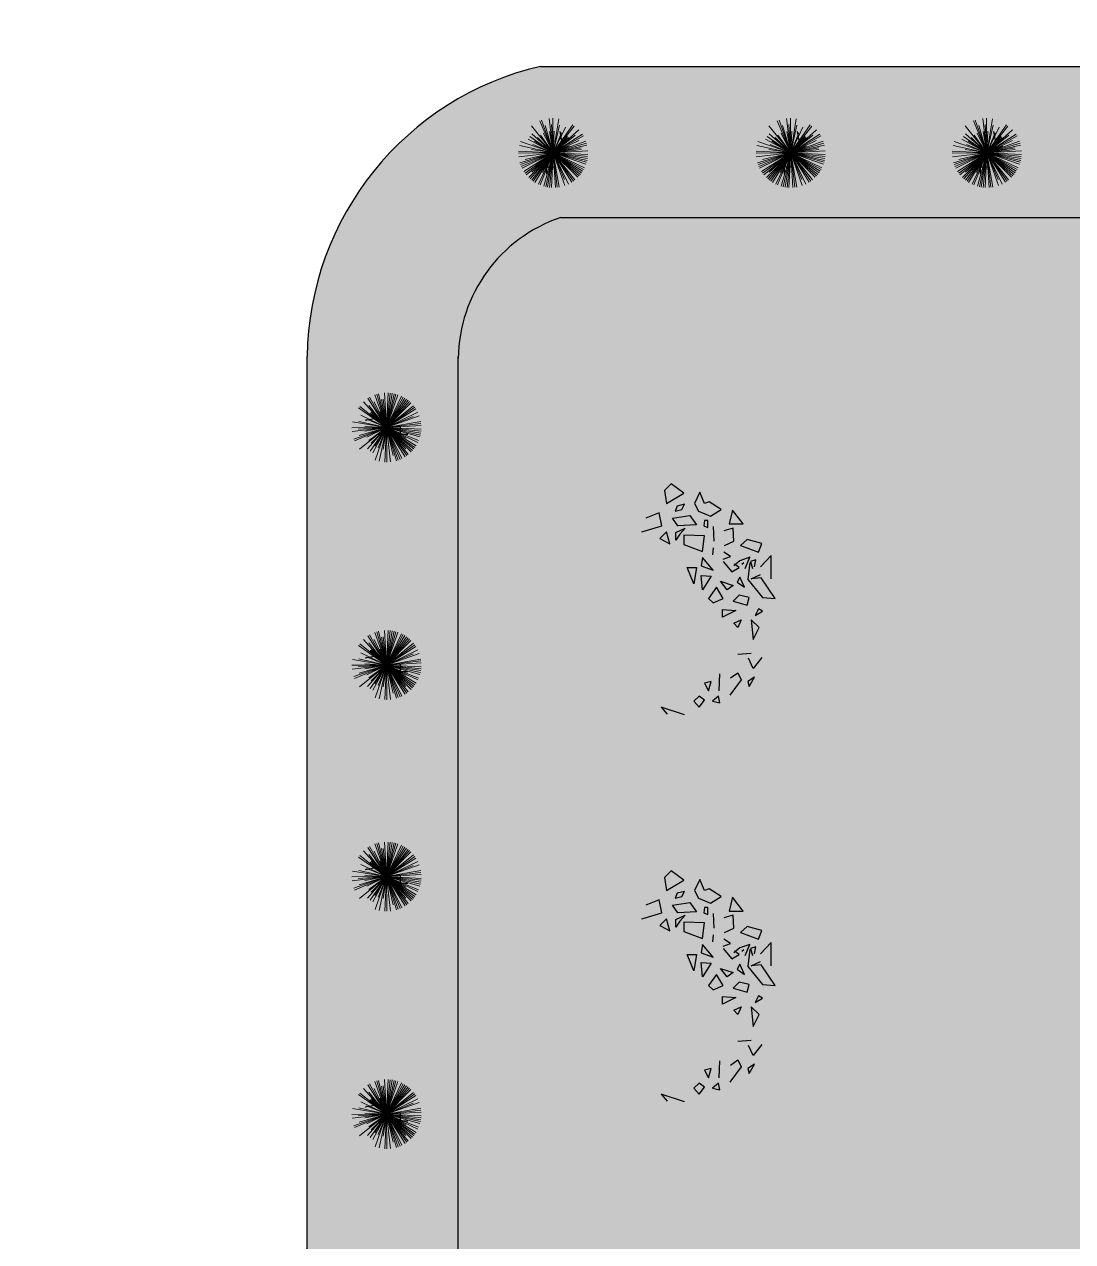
# Model space of a CAD drawing. Header units: millimetres. Extents: x -1544140 to 7445918, y -1294905 to 2019878.
# Drawn here: x 1776824 to 1783766, y 41904 to 49963 of the extents above; entities that cross this region are included whole.
import ezdxf

# ---------------------------------------------------------------- set-up
doc = ezdxf.new("R2010")
doc.units = ezdxf.units.MM
doc.header["$MEASUREMENT"] = 0
doc.layers.add('marc det', color=74, linetype='Continuous', lineweight=18)
picture_1 = doc.add_image_def('image5.png', size_in_pixel=(1482, 826))

msp = doc.modelspace()

# ---------------------------------------------------------------- hatches: boundary and pattern name
at = {"true_color": 0x8dc133, "transparency": 33554687}
h = msp.add_hatch(color=65, dxfattribs=at)
h.dxf.hatch_style = 1
h.paths.add_polyline_path([(1789235.9, 49684.9, -0.388077), (1790455.1, 48602.3), (1790455.1, 36642.8, -0.416277), (1788851.7, 34424.9), (1781159, 34424.9, -0.394381), (1778697.6, 35837.7), (1778697.6, 47717.4, -0.352206), (1780242.9, 49684.9)])
h.paths.add_polyline_path([(1789455.1, 36546.3, -0.417198), (1788759.3, 35424.9), (1781024.2, 35424.9, -0.386529), (1779697.6, 36013.3), (1779697.6, 47724.2, -0.326949), (1780377.3, 48684.9), (1789455.1, 48684.9)], flags=16)
at = {"true_color": 0xb8d93f, "transparency": 33554687}
h = msp.add_hatch(color=63, dxfattribs=at)
h.dxf.hatch_style = 1
h.paths.add_polyline_path([(1780377.3, 48684.9, 0.326949), (1779697.6, 47724.2), (1779697.6, 36013.3, 0.386529), (1781024.2, 35424.9), (1788759.3, 35424.9, 0.417198), (1789455.1, 36546.3), (1789455.1, 48528.4, 0.351898), (1789246, 48684.9)])
at = {"layer": 'marc det'}
for points in [[(1780377.4, 45757.4), (1780417.7, 45607.2), (1780481.1, 45557.7), (1780608.5, 45467.1), (1780619.6, 45371.8), (1780729.4, 45359), (1780775.8, 45395.6), (1780845.6, 45368.1), (1781043.4, 45262.6), (1781111.8, 45296.7), (1781197, 45354.7), (1781271.9, 45355.7), (1781316, 45240.6), (1781327.3, 45401), (1781401, 45381.1), (1781455.2, 45433), (1781523.6, 45439.6), (1781610, 45518.5), (1781706.8, 45544.4), (1781762.2, 45617.2), (1781751.8, 45670.2), (1781791.7, 45739.9), (1781882.1, 45771.5), (1781995.7, 45793.8), (1781910.4, 45818.3), (1781841.8, 45894.2), (1781871.4, 45989.4), (1781912.6, 46052.6), (1781886.7, 46130), (1781886.5, 46212.5), (1781945.8, 46265.4), (1781877.4, 46286.3), (1781828.1, 46372.9), (1781831.9, 46463.1), (1781786.5, 46557.3), (1781721.9, 46585.9), (1781696, 46635.8), (1781682.9, 46702), (1781592.5, 46725.5), (1781540.7, 46770.3), (1781527.6, 46891.5), (1781546.8, 46984.7), (1781492.7, 46905.3), (1781434.7, 46845.7), (1781380.5, 46848.8), (1781305.4, 46902.8), (1781216.3, 46947.2), (1781142.7, 46939.6), (1780963.1, 46952.4), (1780885.4, 47102.1), (1780897.3, 46918.8), (1780813.4, 46867.9), (1780734.7, 46859.3), (1780627.5, 46803.8), (1780570.8, 46737.6), (1780485.6, 46707.1), (1780456, 46639.4), (1780392.9, 46551.3), (1780400, 46478.6), (1780278.1, 46480.6), (1780373.8, 46403.1), (1780298.9, 46374.7), (1780279.6, 46336.5), (1780252.6, 46244.5), (1780274.6, 46225.5), (1780286.5, 46055.9), (1780258.2, 46009), (1780290.6, 45926), (1780281.7, 45862.4), (1780197.8, 45797.7), (1780102.4, 45737.7), (1780194, 45762.6), (1780323.1, 45788)], [(1780377.4, 43194.9), (1780417.7, 43044.7), (1780481.1, 42995.3), (1780608.5, 42904.7), (1780619.6, 42809.3), (1780729.4, 42796.5), (1780775.8, 42833.2), (1780845.6, 42805.6), (1781043.4, 42700.1), (1781111.8, 42734.2), (1781197, 42792.2), (1781271.9, 42793.2), (1781316, 42678.1), (1781327.3, 42838.5), (1781401, 42818.6), (1781455.2, 42870.5), (1781523.6, 42877.1), (1781610, 42956), (1781706.8, 42981.9), (1781762.2, 43054.7), (1781751.8, 43107.7), (1781791.7, 43177.5), (1781882.1, 43209), (1781995.7, 43231.3), (1781910.4, 43255.8), (1781841.8, 43331.7), (1781871.4, 43427), (1781912.6, 43490.1), (1781886.7, 43567.5), (1781886.5, 43650), (1781945.8, 43702.9), (1781877.4, 43723.9), (1781828.1, 43810.5), (1781831.9, 43900.6), (1781786.5, 43994.8), (1781721.9, 44023.4), (1781696, 44073.3), (1781682.9, 44139.5), (1781592.5, 44163), (1781540.7, 44207.8), (1781527.6, 44329), (1781546.8, 44422.2), (1781492.7, 44342.8), (1781434.7, 44283.2), (1781380.5, 44286.3), (1781305.4, 44340.3), (1781216.3, 44384.7), (1781142.7, 44377.1), (1780963.1, 44389.9), (1780885.4, 44539.7), (1780897.3, 44356.3), (1780813.4, 44305.4), (1780734.7, 44296.8), (1780627.5, 44241.4), (1780570.8, 44175.2), (1780485.6, 44144.7), (1780456, 44076.9), (1780392.9, 43988.9), (1780400, 43916.2), (1780278.1, 43918.1), (1780373.8, 43840.7), (1780298.9, 43812.2), (1780279.6, 43774), (1780252.6, 43682.1), (1780274.6, 43663), (1780286.5, 43493.4), (1780258.2, 43446.6), (1780290.6, 43363.5), (1780281.7, 43299.9), (1780197.8, 43235.3), (1780102.4, 43175.2), (1780194, 43200.1), (1780323.1, 43225.5)]]:
    msp.add_hatch(color=102, dxfattribs=at).paths.add_polyline_path(points)

# ---------------------------------------------------------------- linework, layer by layer
at = {"color": 116, "lineweight": -2, "true_color": 0x136734}
for p, q in [((1780385.3, 49180.9), (1780372.3, 49254.3)), ((1781957.9, 49180.9), (1781945, 49254.3)), ((1783257.1, 49180.9), (1783244.1, 49254.3)), ((1779154.3, 47352.7), (1779080.9, 47339.7)), ((1779154.3, 45780), (1779080.9, 45767.1)), ((1779154.3, 44379), (1779080.9, 44366.1)), ((1779154.3, 42806.4), (1779080.9, 42793.4))]:
    msp.add_line(p, q, dxfattribs=at)
at = {"color": 116, "true_color": 0x136734}
for p, q in [((1780234.6, 49019), (1780331.9, 49019)), ((1780283.2, 49067.6), (1780283.2, 48970.3)), ((1781807.3, 49019), (1781904.5, 49019)), ((1781855.9, 49067.6), (1781855.9, 48970.3)), ((1783106.4, 49019), (1783203.7, 49019)), ((1783155, 49067.6), (1783155, 48970.3)), ((1779267.6, 47250.6), (1779364.8, 47250.6)), ((1779316.2, 47202), (1779316.2, 47299.2)), ((1779316.2, 45629.3), (1779316.2, 45726.6)), ((1779267.6, 45678), (1779364.8, 45678)), ((1779267.6, 44277), (1779364.8, 44277)), ((1779316.2, 44228.4), (1779316.2, 44325.6)), ((1779316.2, 42655.7), (1779316.2, 42753)), ((1779267.6, 42704.3), (1779364.8, 42704.3))]:
    msp.add_line(p, q, dxfattribs=at)
at = {"color": 96}
for p, q in [((1781107.4, 46921.5), (1781063.2, 46876.1)), ((1781191.3, 46859.2), (1781107.4, 46921.5)), ((1781063.2, 46876.1), (1781076.4, 46791.2)), ((1781076.4, 46791.2), (1781191.3, 46859.2)), ((1781297.4, 46864.8), (1781262.1, 46791.2)), ((1781328.3, 46791.2), (1781297.4, 46864.8)), ((1781147.1, 46774.2), (1781133.9, 46740.2)), ((1781133.9, 46740.2), (1781178, 46751.5)), ((1781195.7, 46785.5), (1781147.1, 46774.2)), ((1781178, 46751.5), (1781195.7, 46785.5)), ((1781262.1, 46791.2), (1781288.6, 46740.2)), ((1781359.3, 46802.5), (1781328.3, 46791.2)), ((1781438.8, 46751.5), (1781359.3, 46802.5)), ((1781368.1, 46706.2), (1781438.8, 46751.5)), ((1781027.8, 46728.8), (1780939.4, 46694.8)), ((1781045.5, 46643.8), (1781027.8, 46728.8)), ((1781116.2, 46694.8), (1781231.1, 46711.8)), ((1781151.6, 46643.8), (1781116.2, 46694.8)), ((1781231.1, 46711.8), (1781275.3, 46649.5)), ((1781288.6, 46740.2), (1781368.1, 46706.2)), ((1781328.3, 46677.8), (1781324, 46643.8)), ((1781350.5, 46677.8), (1781328.3, 46677.8)), ((1781350.5, 46632.5), (1781350.5, 46677.8)), ((1781514, 46745.8), (1781491.9, 46655.2)), ((1781584.7, 46655.2), (1781514, 46745.8)), ((1780912.8, 46604.1), (1781045.5, 46643.8)), ((1781076.4, 46604.1), (1781032.2, 46558.8)), ((1781098.5, 46524.8), (1781076.4, 46604.1)), ((1781138.3, 46598.5), (1781200.2, 46626.9)), ((1781138.3, 46547.5), (1781138.3, 46598.5)), ((1781164.8, 46587.2), (1781138.3, 46547.5)), ((1781275.3, 46649.5), (1781151.6, 46643.8)), ((1781200.2, 46626.9), (1781164.8, 46587.2)), ((1781324, 46643.8), (1781350.5, 46632.5)), ((1781385.8, 46638.1), (1781390.2, 46541.9)), ((1781517.8, 46627.1), (1781455.9, 46610.1)), ((1781491.9, 46655.2), (1781584.7, 46655.2)), ((1781522.2, 46542.1), (1781517.8, 46627.1)), ((1781032.2, 46558.8), (1781098.5, 46524.8)), ((1781191.3, 46581.5), (1781191.3, 46519.2)), ((1781328.3, 46575.8), (1781191.3, 46581.5)), ((1781191.3, 46519.2), (1781315.1, 46473.8)), ((1781315.1, 46473.8), (1781328.3, 46575.8)), ((1781460.3, 46513.8), (1781522.2, 46542.1)), ((1781610.7, 46553.5), (1781566.4, 46513.8)), ((1781566.4, 46513.8), (1781685.8, 46468.5)), ((1781707.8, 46525.2), (1781610.7, 46553.5)), ((1781685.8, 46468.5), (1781707.8, 46525.2)), ((1781315.1, 46434.2), (1781306.3, 46377.5)), ((1781385.8, 46349.2), (1781315.1, 46434.2)), ((1781385.8, 46496.5), (1781381.4, 46451.1)), ((1781451.5, 46423.1), (1781500.1, 46440.1)), ((1781500.1, 46440.1), (1781455.9, 46468.5)), ((1781628.3, 46434.5), (1781562, 46411.8)), ((1781597.4, 46360.8), (1781628.3, 46434.5)), ((1781769.7, 46445.8), (1781699, 46372.2)), ((1781769.7, 46292.8), (1781769.7, 46445.8)), ((1781257.6, 46258.5), (1781213.4, 46366.2)), ((1781213.4, 46366.2), (1781275.3, 46366.2)), ((1781275.3, 46366.2), (1781257.6, 46258.5)), ((1781306.3, 46377.5), (1781385.8, 46349.2)), ((1781452.1, 46405.8), (1781509.6, 46337.8)), ((1781509.6, 46337.8), (1781558.2, 46366.2)), ((1781562, 46411.8), (1781522.2, 46377.8)), ((1781558.2, 46366.2), (1781527.3, 46388.9)), ((1781575.9, 46388.9), (1781589.1, 46400.2)), ((1781628.9, 46400.2), (1781615.7, 46286.8)), ((1781668.1, 46417.5), (1781632.7, 46406.2)), ((1781632.7, 46406.2), (1781646, 46360.8)), ((1781659.3, 46372.2), (1781668.1, 46417.5)), ((1781306.3, 46315.2), (1781372.6, 46309.5)), ((1781315.1, 46218.8), (1781306.3, 46315.2)), ((1781372.6, 46309.5), (1781315.1, 46218.8)), ((1781478.7, 46218.8), (1781434.4, 46275.5)), ((1781434.4, 46275.5), (1781518.4, 46247.2)), ((1781562.6, 46303.8), (1781544.9, 46269.9)), ((1781544.9, 46269.9), (1781593.5, 46235.9)), ((1781593.5, 46235.9), (1781562.6, 46303.8)), ((1781615.7, 46286.8), (1781712.9, 46167.8)), ((1781637.7, 46292.5), (1781699.6, 46320.8)), ((1781704.1, 46298.1), (1781637.7, 46292.5)), ((1781796.9, 46162.2), (1781704.1, 46298.1)), ((1781407.9, 46235.9), (1781354.9, 46162.2)), ((1781452.1, 46162.2), (1781407.9, 46235.9)), ((1781518.4, 46247.2), (1781478.7, 46218.8)), ((1781558.2, 46184.8), (1781518.4, 46145.2)), ((1781624.5, 46167.8), (1781558.2, 46184.8)), ((1781354.9, 46162.2), (1781385.8, 46133.8)), ((1781385.8, 46133.8), (1781452.1, 46162.2)), ((1781518.4, 46145.2), (1781611.2, 46116.9)), ((1781611.2, 46116.9), (1781624.5, 46167.8)), ((1781712.9, 46167.8), (1781796.9, 46162.2)), ((1781447.7, 46037.5), (1781447.7, 46088.5)), ((1781447.7, 46088.5), (1781536.1, 46082.8)), ((1781536.1, 46082.8), (1781447.7, 46037.5)), ((1781686.4, 46094.2), (1781664.3, 46048.8)), ((1781664.3, 46048.8), (1781712.9, 46077.2)), ((1781712.9, 46077.2), (1781686.4, 46094.2)), ((1781522.9, 45997.9), (1781571.5, 46020.5)), ((1781549.3, 45969.5), (1781522.9, 45997.9)), ((1781571.5, 46020.5), (1781549.3, 45969.5)), ((1781637.7, 46020.5), (1781651, 45890.2)), ((1781690.8, 45969.5), (1781637.7, 46020.5)), ((1781651, 45890.2), (1781690.8, 45969.5)), ((1781549.3, 45793.8), (1781637.7, 45799.5)), ((1781650.4, 45697.8), (1781619.4, 45765.8)), ((1781707.8, 45771.4), (1781650.4, 45697.8)), ((1781425.6, 45550.2), (1781430, 45663.5)), ((1781570.8, 45624.2), (1781495.7, 45522.2)), ((1781500.1, 45635.5), (1781548.8, 45669.5)), ((1781548.8, 45669.5), (1781570.8, 45624.2)), ((1781659.3, 45641.2), (1781615, 45612.8)), ((1781623.9, 45578.8), (1781659.3, 45641.2)), ((1781372.6, 45612.5), (1781328.3, 45601.2)), ((1781328.3, 45601.2), (1781354.9, 45550.2)), ((1781354.9, 45550.2), (1781372.6, 45612.5)), ((1781615, 45612.8), (1781623.9, 45578.8)), ((1781293, 45516.2), (1781257.6, 45482.1)), ((1781257.6, 45482.1), (1781293, 45442.5)), ((1781328.3, 45487.8), (1781293, 45516.2)), ((1781293, 45442.5), (1781328.3, 45487.8)), ((1781421.2, 45516.2), (1781381.4, 45482.1)), ((1781381.4, 45482.1), (1781430, 45470.8)), ((1781430, 45470.8), (1781421.2, 45516.2)), ((1781041, 45442.5), (1781080.8, 45397.1)), ((1781195.7, 45391.5), (1781041, 45442.5)), ((1781107.4, 44359.1), (1781063.2, 44313.7)), ((1781191.3, 44296.7), (1781107.4, 44359.1)), ((1781063.2, 44313.7), (1781076.4, 44228.7)), ((1781076.4, 44228.7), (1781191.3, 44296.7)), ((1781297.4, 44302.3), (1781262.1, 44228.7)), ((1781328.3, 44228.7), (1781297.4, 44302.3)), ((1781147.1, 44211.7), (1781133.9, 44177.7)), ((1781133.9, 44177.7), (1781178, 44189)), ((1781195.7, 44223), (1781147.1, 44211.7)), ((1781178, 44189), (1781195.7, 44223)), ((1781262.1, 44228.7), (1781288.6, 44177.7)), ((1781288.6, 44177.7), (1781368.1, 44143.7)), ((1781359.3, 44240.1), (1781328.3, 44228.7)), ((1781438.8, 44189), (1781359.3, 44240.1)), ((1781368.1, 44143.7), (1781438.8, 44189)), ((1781514, 44183.3), (1781491.9, 44092.7)), ((1781584.7, 44092.7), (1781514, 44183.3)), ((1781027.8, 44166.4), (1780939.4, 44132.4)), ((1781045.5, 44081.4), (1781027.8, 44166.4)), ((1781116.2, 44132.4), (1781231.1, 44149.3)), ((1781151.6, 44081.4), (1781116.2, 44132.4)), ((1781275.3, 44087.1), (1781151.6, 44081.4)), ((1781231.1, 44149.3), (1781275.3, 44087.1)), ((1781328.3, 44115.4), (1781324, 44081.4)), ((1781350.5, 44115.4), (1781328.3, 44115.4)), ((1781350.5, 44070), (1781350.5, 44115.4)), ((1781491.9, 44092.7), (1781584.7, 44092.7)), ((1780912.8, 44041.7), (1781045.5, 44081.4)), ((1781076.4, 44041.7), (1781032.2, 43996.3)), ((1781098.5, 43962.4), (1781076.4, 44041.7)), ((1781138.3, 44036), (1781200.2, 44064.4)), ((1781138.3, 43985), (1781138.3, 44036)), ((1781164.8, 44024.7), (1781138.3, 43985)), ((1781200.2, 44064.4), (1781164.8, 44024.7)), ((1781191.3, 44019), (1781191.3, 43956.7)), ((1781328.3, 44013.4), (1781191.3, 44019)), ((1781315.1, 43911.3), (1781328.3, 44013.4)), ((1781324, 44081.4), (1781350.5, 44070)), ((1781385.8, 44075.7), (1781390.2, 43979.4)), ((1781517.8, 44064.7), (1781455.9, 44047.6)), ((1781522.2, 43979.7), (1781517.8, 44064.7)), ((1781032.2, 43996.3), (1781098.5, 43962.4)), ((1781191.3, 43956.7), (1781315.1, 43911.3)), ((1781385.8, 43934.1), (1781381.4, 43888.7)), ((1781460.3, 43951.4), (1781522.2, 43979.7)), ((1781610.7, 43991), (1781566.4, 43951.4)), ((1781566.4, 43951.4), (1781685.8, 43906)), ((1781707.8, 43962.7), (1781610.7, 43991)), ((1781685.8, 43906), (1781707.8, 43962.7)), ((1781315.1, 43871.7), (1781306.3, 43815.1)), ((1781385.8, 43786.7), (1781315.1, 43871.7)), ((1781451.5, 43860.7), (1781500.1, 43877.7)), ((1781500.1, 43877.7), (1781455.9, 43906)), ((1781562, 43849.3), (1781522.2, 43815.3)), ((1781628.3, 43872), (1781562, 43849.3)), ((1781597.4, 43798.4), (1781628.3, 43872)), ((1781668.1, 43855), (1781632.7, 43843.7)), ((1781659.3, 43809.7), (1781668.1, 43855)), ((1781769.7, 43883.3), (1781699, 43809.7)), ((1781769.7, 43730.3), (1781769.7, 43883.3)), ((1781257.6, 43696.1), (1781213.4, 43803.7)), ((1781213.4, 43803.7), (1781275.3, 43803.7)), ((1781275.3, 43803.7), (1781257.6, 43696.1)), ((1781306.3, 43815.1), (1781385.8, 43786.7)), ((1781452.1, 43843.4), (1781509.6, 43775.4)), ((1781509.6, 43775.4), (1781558.2, 43803.7)), ((1781558.2, 43803.7), (1781527.3, 43826.4)), ((1781575.9, 43826.4), (1781589.1, 43837.7)), ((1781628.9, 43837.7), (1781615.7, 43724.3)), ((1781632.7, 43843.7), (1781646, 43798.4)), ((1781306.3, 43752.7), (1781372.6, 43747)), ((1781315.1, 43656.4), (1781306.3, 43752.7)), ((1781372.6, 43747), (1781315.1, 43656.4)), ((1781478.7, 43656.4), (1781434.4, 43713)), ((1781434.4, 43713), (1781518.4, 43684.7)), ((1781518.4, 43684.7), (1781478.7, 43656.4)), ((1781562.6, 43741.4), (1781544.9, 43707.4)), ((1781544.9, 43707.4), (1781593.5, 43673.4)), ((1781593.5, 43673.4), (1781562.6, 43741.4)), ((1781615.7, 43724.3), (1781712.9, 43605.3)), ((1781637.7, 43730), (1781699.6, 43758.3)), ((1781704.1, 43735.7), (1781637.7, 43730)), ((1781796.9, 43599.7), (1781704.1, 43735.7)), ((1781407.9, 43673.4), (1781354.9, 43599.7)), ((1781452.1, 43599.7), (1781407.9, 43673.4)), ((1781558.2, 43622.4), (1781518.4, 43582.7)), ((1781624.5, 43605.3), (1781558.2, 43622.4)), ((1781611.2, 43554.4), (1781624.5, 43605.3)), ((1781712.9, 43605.3), (1781796.9, 43599.7)), ((1781354.9, 43599.7), (1781385.8, 43571.4)), ((1781385.8, 43571.4), (1781452.1, 43599.7)), ((1781447.7, 43475), (1781447.7, 43526)), ((1781447.7, 43526), (1781536.1, 43520.3)), ((1781518.4, 43582.7), (1781611.2, 43554.4)), ((1781686.4, 43531.7), (1781664.3, 43486.3)), ((1781712.9, 43514.7), (1781686.4, 43531.7)), ((1781536.1, 43520.3), (1781447.7, 43475)), ((1781522.9, 43435.4), (1781571.5, 43458)), ((1781571.5, 43458), (1781549.3, 43407)), ((1781637.7, 43458), (1781651, 43327.7)), ((1781690.8, 43407), (1781637.7, 43458)), ((1781664.3, 43486.3), (1781712.9, 43514.7)), ((1781549.3, 43407), (1781522.9, 43435.4)), ((1781651, 43327.7), (1781690.8, 43407)), ((1781549.3, 43231.4), (1781637.7, 43237)), ((1781650.4, 43135.4), (1781619.4, 43203.3)), ((1781707.8, 43209), (1781650.4, 43135.4)), ((1781372.6, 43050), (1781328.3, 43038.7)), ((1781354.9, 42987.7), (1781372.6, 43050)), ((1781425.6, 42987.7), (1781430, 43101)), ((1781570.8, 43061.7), (1781495.7, 42959.7)), ((1781500.1, 43073), (1781548.8, 43107)), ((1781548.8, 43107), (1781570.8, 43061.7)), ((1781659.3, 43078.7), (1781615, 43050.4)), ((1781615, 43050.4), (1781623.9, 43016.4)), ((1781623.9, 43016.4), (1781659.3, 43078.7)), ((1781328.3, 43038.7), (1781354.9, 42987.7)), ((1781041, 42880.1), (1781080.8, 42834.7)), ((1781195.7, 42829), (1781041, 42880.1)), ((1781293, 42953.7), (1781257.6, 42919.7)), ((1781257.6, 42919.7), (1781293, 42880.1)), ((1781328.3, 42925.4), (1781293, 42953.7)), ((1781293, 42880.1), (1781328.3, 42925.4)), ((1781421.2, 42953.7), (1781381.4, 42919.7)), ((1781381.4, 42919.7), (1781430, 42908.4)), ((1781430, 42908.4), (1781421.2, 42953.7))]:
    msp.add_line(p, q, dxfattribs=at)
for points in [[(1780242.9, 49684.9), (1789270.4, 49684.9)], [(1780377.3, 48684.9), (1789270.4, 48684.9)], [(1778697.6, 35837.7), (1778697.6, 47763.3)], [(1779697.6, 36013.3), (1779697.6, 47763.3)]]:
    msp.add_lwpolyline(points)
for radius, start in [(1996, 103.04774), (996, 108.5111)]:
    msp.add_arc((1780693.6, 47740.4), radius, start, 179.34192)
at = {"layer": 'marc det', "color": 116, "true_color": 0x136734}
for p, q in [((1780326.6, 49112), (1780249.5, 49328.1)), ((1780326.6, 49112), (1780299.5, 49339.8)), ((1780326.6, 49112), (1780325.2, 49341.4)), ((1780326.6, 49112), (1780363.6, 49338.4)), ((1781899.2, 49112), (1781822.2, 49328.1)), ((1781899.2, 49112), (1781872.2, 49339.8)), ((1781899.2, 49112), (1781897.9, 49341.4)), ((1781899.2, 49112), (1781936.3, 49338.4)), ((1783198.4, 49112), (1783121.3, 49328.1)), ((1783198.4, 49112), (1783171.3, 49339.8)), ((1783198.4, 49112), (1783197, 49341.4)), ((1783198.4, 49112), (1783235.4, 49338.4)), ((1780326.6, 49112), (1780182.5, 49290.5)), ((1780326.6, 49112), (1780237.5, 49323.4)), ((1780326.6, 49112), (1780273.2, 49293.4)), ((1780326.6, 49112), (1780301.4, 49254.9)), ((1780326.6, 49112), (1780314.9, 49300.4)), ((1780324.4, 49109.6), (1780456, 49297.4)), ((1780456, 49297.4), (1780324.4, 49109.6)), ((1780324.4, 49109.6), (1780466.3, 49289.7)), ((1780326.6, 49112), (1780367.4, 49296.1)), ((1780326.6, 49112), (1780407.3, 49282.2)), ((1780326.6, 49112), (1780496.7, 49265.9)), ((1780326.6, 49112), (1780333.8, 49256.7)), ((1780326.6, 49112), (1780381.1, 49245.9)), ((1781899.2, 49112), (1781755.2, 49290.5)), ((1781899.2, 49112), (1781810.2, 49323.4)), ((1781899.2, 49112), (1781845.8, 49293.4)), ((1781899.2, 49112), (1781874.1, 49254.9)), ((1781899.2, 49112), (1781887.5, 49300.4)), ((1781897.1, 49109.6), (1782028.7, 49297.4)), ((1782028.7, 49297.4), (1781897.1, 49109.6)), ((1781897.1, 49109.6), (1782039, 49289.7)), ((1781899.2, 49112), (1781940.1, 49296.1)), ((1781899.2, 49112), (1781979.9, 49282.2)), ((1781899.2, 49112), (1782069.3, 49265.9)), ((1781899.2, 49112), (1781906.5, 49256.7)), ((1781899.2, 49112), (1781953.8, 49245.9)), ((1783198.4, 49112), (1783054.3, 49290.5)), ((1783198.4, 49112), (1783109.3, 49323.4)), ((1783198.4, 49112), (1783145, 49293.4)), ((1783198.4, 49112), (1783173.2, 49254.9)), ((1783198.4, 49112), (1783186.7, 49300.4)), ((1783196.2, 49109.6), (1783327.8, 49297.4)), ((1783327.8, 49297.4), (1783196.2, 49109.6)), ((1783196.2, 49109.6), (1783338.1, 49289.7)), ((1783198.4, 49112), (1783239.2, 49296.1)), ((1783198.4, 49112), (1783279.1, 49282.2)), ((1783198.4, 49112), (1783368.5, 49265.9)), ((1783198.4, 49112), (1783205.6, 49256.7)), ((1783198.4, 49112), (1783252.9, 49245.9)), ((1780326.6, 49112), (1780109.6, 49186.5)), ((1780326.6, 49112), (1780159.7, 49203)), ((1780326.6, 49112), (1780171, 49221)), ((1780171, 49221), (1780326.6, 49112)), ((1780326.6, 49112), (1780184.3, 49237.6)), ((1780326.6, 49112), (1780191.1, 49167.2)), ((1780326.6, 49112), (1780202.4, 49189)), ((1780326.6, 49112), (1780222.8, 49214.5)), ((1780326.6, 49112), (1780241.6, 49230.3)), ((1780326.6, 49112), (1780262.7, 49242.6)), ((1780326.6, 49112), (1780520, 49235.2)), ((1780326.6, 49112), (1780473.1, 49230.3)), ((1780326.6, 49112), (1780526.6, 49224.2)), ((1780326.6, 49112), (1780422.2, 49220.3)), ((1780326.6, 49112), (1780428.1, 49214.8)), ((1780326.6, 49112), (1780495.7, 49194.8)), ((1780326.6, 49112), (1780542.6, 49189.1)), ((1780326.6, 49112), (1780546.6, 49176.9)), ((1780326.6, 49112), (1780549.9, 49164.4)), ((1781899.2, 49112), (1781682.3, 49186.5)), ((1781899.2, 49112), (1781732.4, 49203)), ((1781899.2, 49112), (1781743.7, 49221)), ((1781743.7, 49221), (1781899.2, 49112)), ((1781899.2, 49112), (1781757, 49237.6)), ((1781899.2, 49112), (1781763.7, 49167.2)), ((1781899.2, 49112), (1781775.1, 49189)), ((1781899.2, 49112), (1781795.5, 49214.5)), ((1781899.2, 49112), (1781814.3, 49230.3)), ((1781899.2, 49112), (1781835.4, 49242.6)), ((1781899.2, 49112), (1782092.7, 49235.2)), ((1781899.2, 49112), (1782045.7, 49230.3)), ((1781899.2, 49112), (1782099.3, 49224.2)), ((1781899.2, 49112), (1781994.8, 49220.3)), ((1781899.2, 49112), (1782000.7, 49214.8)), ((1781899.2, 49112), (1782068.4, 49194.8)), ((1781899.2, 49112), (1782115.3, 49189.1)), ((1781899.2, 49112), (1782119.2, 49176.9)), ((1781899.2, 49112), (1782122.5, 49164.4)), ((1783198.4, 49112), (1782981.4, 49186.5)), ((1783198.4, 49112), (1783031.5, 49203)), ((1783198.4, 49112), (1783042.8, 49221)), ((1783042.8, 49221), (1783198.4, 49112)), ((1783198.4, 49112), (1783056.1, 49237.6)), ((1783198.4, 49112), (1783062.9, 49167.2)), ((1783198.4, 49112), (1783074.2, 49189)), ((1783198.4, 49112), (1783094.6, 49214.5)), ((1783198.4, 49112), (1783113.4, 49230.3)), ((1783198.4, 49112), (1783134.5, 49242.6)), ((1783198.4, 49112), (1783391.8, 49235.2)), ((1783198.4, 49112), (1783344.9, 49230.3)), ((1783198.4, 49112), (1783398.4, 49224.2)), ((1783198.4, 49112), (1783294, 49220.3)), ((1783198.4, 49112), (1783299.9, 49214.8)), ((1783198.4, 49112), (1783367.5, 49194.8)), ((1783198.4, 49112), (1783414.4, 49189.1)), ((1783198.4, 49112), (1783418.4, 49176.9)), ((1783198.4, 49112), (1783421.7, 49164.4)), ((1780326.6, 49112), (1780097.2, 49110.7)), ((1780326.6, 49112), (1780097.5, 49123.5)), ((1780326.6, 49112), (1780098.8, 49085)), ((1780326.6, 49112), (1780102.7, 49161.7)), ((1780326.6, 49112), (1780106.6, 49047.2)), ((1780326.6, 49112), (1780110.5, 49035)), ((1780326.6, 49112), (1780115.2, 49023)), ((1780326.6, 49112), (1780120.5, 49011.3)), ((1780326.6, 49112), (1780133.1, 48988.9)), ((1780326.6, 49112), (1780140.3, 48978.2)), ((1780326.6, 49112), (1780140.8, 49068.5)), ((1780326.6, 49112), (1780148.1, 48968)), ((1780326.6, 49112), (1780165.4, 48948.9)), ((1780326.6, 49112), (1780174.8, 48940.1)), ((1780326.6, 49112), (1780181.9, 49135.7)), ((1780326.6, 49112), (1780184.6, 48931.9)), ((1780326.6, 49112), (1780185, 48984)), ((1780195, 48924.2), (1780326.6, 49112)), ((1780326.6, 49112), (1780195, 48924.2)), ((1780326.6, 49112), (1780205.7, 48917.1)), ((1780326.6, 49112), (1780228.3, 48904.8)), ((1780326.6, 49112), (1780240.1, 48899.6)), ((1780326.6, 49112), (1780256.2, 48983)), ((1780326.6, 49112), (1780264.4, 48891.3)), ((1780326.6, 49112), (1780276.9, 48888.1)), ((1780326.6, 49112), (1780289.5, 48885.7)), ((1780326.6, 49112), (1780302.3, 48884)), ((1780326.6, 49112), (1780315.1, 48883)), ((1780326.6, 49112), (1780432.3, 49156.6)), ((1780326.6, 49112), (1780512.2, 49144.7)), ((1780326.6, 49112), (1780513.8, 49134.3)), ((1780326.6, 49112), (1780555.5, 49126.3)), ((1780326.6, 49112), (1780555.6, 49100.6)), ((1780326.6, 49112), (1780403.6, 48896)), ((1780326.6, 49112), (1780353.6, 48884.3)), ((1780326.6, 49112), (1780366.3, 48886.2)), ((1780326.6, 49112), (1780340.8, 48883.1)), ((1780326.6, 49112), (1780400.3, 48936.9)), ((1780326.6, 49112), (1780427.3, 48906)), ((1780326.6, 49112), (1780449.8, 48918.6)), ((1780326.6, 49112), (1780460.4, 48925.8)), ((1780326.6, 49112), (1780470.6, 48933.6)), ((1780326.6, 49112), (1780489.7, 48950.8)), ((1780326.6, 49112), (1780498.5, 48960.2)), ((1780326.6, 49112), (1780506.7, 48970.1)), ((1780514.4, 48980.4), (1780326.6, 49112)), ((1780326.6, 49112), (1780521.5, 48991.2)), ((1780326.6, 49112), (1780528, 49002.3)), ((1780326.6, 49112), (1780533.8, 49013.8)), ((1780326.6, 49112), (1780550.5, 49062.3)), ((1780326.6, 49112), (1780552.9, 49075)), ((1780326.6, 49112), (1780554.6, 49087.7)), ((1780326.6, 49112), (1780543.5, 49037.6)), ((1780326.6, 49112), (1780547.3, 49049.9)), ((1781899.2, 49112), (1781669.9, 49110.7)), ((1781899.2, 49112), (1781670.2, 49123.5)), ((1781899.2, 49112), (1781671.5, 49085)), ((1781899.2, 49112), (1781675.3, 49161.7)), ((1781899.2, 49112), (1781679.2, 49047.2)), ((1781899.2, 49112), (1781683.2, 49035)), ((1781899.2, 49112), (1781687.9, 49023)), ((1781899.2, 49112), (1781693.2, 49011.3)), ((1781899.2, 49112), (1781705.8, 48988.9)), ((1781899.2, 49112), (1781713, 48978.2)), ((1781899.2, 49112), (1781713.5, 49068.5)), ((1781899.2, 49112), (1781720.8, 48968)), ((1781899.2, 49112), (1781738, 48948.9)), ((1781899.2, 49112), (1781747.4, 48940.1)), ((1781899.2, 49112), (1781754.6, 49135.7)), ((1781899.2, 49112), (1781757.3, 48931.9)), ((1781899.2, 49112), (1781757.6, 48984)), ((1781767.6, 48924.2), (1781899.2, 49112)), ((1781899.2, 49112), (1781767.6, 48924.2)), ((1781899.2, 49112), (1781778.4, 48917.1)), ((1781899.2, 49112), (1781801, 48904.8)), ((1781899.2, 49112), (1781812.7, 48899.6)), ((1781899.2, 49112), (1781828.9, 48983)), ((1781899.2, 49112), (1781837.1, 48891.3)), ((1781899.2, 49112), (1781849.5, 48888.1)), ((1781899.2, 49112), (1781862.2, 48885.7)), ((1781899.2, 49112), (1781874.9, 48884)), ((1781899.2, 49112), (1781887.7, 48883)), ((1781899.2, 49112), (1782004.9, 49156.6)), ((1781899.2, 49112), (1782084.8, 49144.7)), ((1781899.2, 49112), (1782086.4, 49134.3)), ((1781899.2, 49112), (1782128.1, 49126.3)), ((1781899.2, 49112), (1782128.3, 49100.6)), ((1781899.2, 49112), (1781976.3, 48896)), ((1781899.2, 49112), (1781926.3, 48884.3)), ((1781899.2, 49112), (1781939, 48886.2)), ((1781899.2, 49112), (1781913.5, 48883.1)), ((1781899.2, 49112), (1781973, 48936.9)), ((1781899.2, 49112), (1782000, 48906)), ((1781899.2, 49112), (1782022.4, 48918.6)), ((1781899.2, 49112), (1782033.1, 48925.8)), ((1781899.2, 49112), (1782043.3, 48933.6)), ((1781899.2, 49112), (1782062.4, 48950.8)), ((1781899.2, 49112), (1782071.2, 48960.2)), ((1781899.2, 49112), (1782079.4, 48970.1)), ((1782087.1, 48980.4), (1781899.2, 49112)), ((1781899.2, 49112), (1782094.2, 48991.2)), ((1781899.2, 49112), (1782100.6, 49002.3)), ((1781899.2, 49112), (1782106.5, 49013.8)), ((1781899.2, 49112), (1782123.1, 49062.3)), ((1781899.2, 49112), (1782125.6, 49075)), ((1781899.2, 49112), (1782127.3, 49087.7)), ((1781899.2, 49112), (1782116.2, 49037.6)), ((1781899.2, 49112), (1782120, 49049.9)), ((1783198.4, 49112), (1782969, 49110.7)), ((1783198.4, 49112), (1782969.3, 49123.5)), ((1783198.4, 49112), (1782970.6, 49085)), ((1783198.4, 49112), (1782974.5, 49161.7)), ((1783198.4, 49112), (1782978.4, 49047.2)), ((1783198.4, 49112), (1782982.3, 49035)), ((1783198.4, 49112), (1782987, 49023)), ((1783198.4, 49112), (1782992.3, 49011.3)), ((1783198.4, 49112), (1783004.9, 48988.9)), ((1783198.4, 49112), (1783012.1, 48978.2)), ((1783198.4, 49112), (1783012.6, 49068.5)), ((1783198.4, 49112), (1783019.9, 48968)), ((1783198.4, 49112), (1783037.2, 48948.9)), ((1783198.4, 49112), (1783046.6, 48940.1)), ((1783198.4, 49112), (1783053.7, 49135.7)), ((1783198.4, 49112), (1783056.4, 48931.9)), ((1783198.4, 49112), (1783056.8, 48984)), ((1783066.8, 48924.2), (1783198.4, 49112)), ((1783198.4, 49112), (1783066.8, 48924.2)), ((1783198.4, 49112), (1783077.5, 48917.1)), ((1783198.4, 49112), (1783100.1, 48904.8)), ((1783198.4, 49112), (1783111.9, 48899.6)), ((1783198.4, 49112), (1783128, 48983)), ((1783198.4, 49112), (1783136.2, 48891.3)), ((1783198.4, 49112), (1783148.7, 48888.1)), ((1783198.4, 49112), (1783161.3, 48885.7)), ((1783198.4, 49112), (1783174.1, 48884)), ((1783198.4, 49112), (1783186.9, 48883)), ((1783198.4, 49112), (1783304.1, 49156.6)), ((1783198.4, 49112), (1783384, 49144.7)), ((1783198.4, 49112), (1783385.6, 49134.3)), ((1783198.4, 49112), (1783427.3, 49126.3)), ((1783198.4, 49112), (1783427.4, 49100.6)), ((1783198.4, 49112), (1783275.4, 48896)), ((1783198.4, 49112), (1783225.4, 48884.3)), ((1783198.4, 49112), (1783238.1, 48886.2)), ((1783198.4, 49112), (1783212.6, 48883.1)), ((1783198.4, 49112), (1783272.1, 48936.9)), ((1783198.4, 49112), (1783299.1, 48906)), ((1783198.4, 49112), (1783321.6, 48918.6)), ((1783198.4, 49112), (1783332.2, 48925.8)), ((1783198.4, 49112), (1783342.4, 48933.6)), ((1783198.4, 49112), (1783361.5, 48950.8)), ((1783198.4, 49112), (1783370.3, 48960.2)), ((1783198.4, 49112), (1783378.5, 48970.1)), ((1783386.2, 48980.4), (1783198.4, 49112)), ((1783198.4, 49112), (1783393.3, 48991.2)), ((1783198.4, 49112), (1783399.8, 49002.3)), ((1783198.4, 49112), (1783405.6, 49013.8)), ((1783198.4, 49112), (1783422.3, 49062.3)), ((1783198.4, 49112), (1783424.7, 49075)), ((1783198.4, 49112), (1783426.4, 49087.7)), ((1783198.4, 49112), (1783415.3, 49037.6)), ((1783198.4, 49112), (1783419.1, 49049.9)), ((1779223.1, 47294), (1779100, 47487.4)), ((1779223.1, 47294), (1779111, 47494)), ((1779223.1, 47294), (1779146.1, 47510)), ((1779223.1, 47294), (1779158.3, 47514)), ((1779223.1, 47294), (1779170.8, 47517.3)), ((1779223.1, 47294), (1779190.5, 47479.6)), ((1779223.1, 47294), (1779200.9, 47481.2)), ((1779223.1, 47294), (1779208.9, 47522.9)), ((1779223.1, 47294), (1779234.6, 47523)), ((1779223.1, 47294), (1779247.5, 47522)), ((1779223.1, 47294), (1779260.2, 47520.3)), ((1779223.1, 47294), (1779272.8, 47517.9)), ((1779223.1, 47294), (1779285.3, 47514.7)), ((1779223.1, 47294), (1779297.6, 47510.9)), ((1779223.1, 47294), (1779321.4, 47501.2)), ((1779223.1, 47294), (1779332.9, 47495.4)), ((1779223.1, 47294), (1779344, 47488.9)), ((1779354.7, 47481.8), (1779223.1, 47294)), ((1779223.1, 47294), (1779365.1, 47474.1)), ((1779225.6, 47291.8), (1779037.8, 47423.4)), ((1779037.8, 47423.4), (1779225.6, 47291.8)), ((1779225.6, 47291.8), (1779045.4, 47433.7)), ((1779223.1, 47294), (1779069.3, 47464.1)), ((1779223.1, 47294), (1779104.9, 47440.5)), ((1779223.1, 47294), (1779120.4, 47395.5)), ((1779223.1, 47294), (1779140.4, 47463.1)), ((1779223.1, 47294), (1779178.6, 47399.7)), ((1779223.1, 47294), (1779375, 47465.9)), ((1779223.1, 47294), (1779384.4, 47457.1)), ((1779223.1, 47294), (1779401.6, 47438)), ((1779223.1, 47294), (1779409.4, 47427.8)), ((1779223.1, 47294), (1779416.6, 47417.1)), ((1779223.1, 47294), (1779429.2, 47394.7)), ((1779223.1, 47294), (1778996.8, 47331)), ((1779223.1, 47294), (1779039.1, 47334.8)), ((1779223.1, 47294), (1779052.9, 47374.7)), ((1779223.1, 47294), (1779089.3, 47348.5)), ((1779223.1, 47294), (1779114.9, 47389.6)), ((1779223.1, 47294), (1779439.2, 47371)), ((1779223.1, 47294), (1779398.3, 47367.7)), ((1779223.1, 47294), (1779449, 47333.7)), ((1779223.1, 47294), (1779450.9, 47321)), ((1779223.1, 47294), (1778993.8, 47292.6)), ((1779223.1, 47294), (1778995.4, 47266.9)), ((1779223.1, 47294), (1779007.1, 47216.9)), ((1779223.1, 47294), (1779011.8, 47204.9)), ((1779223.1, 47294), (1779034.7, 47282.3)), ((1779223.1, 47294), (1779041.8, 47240.6)), ((1779223.1, 47294), (1779044.7, 47149.9)), ((1779223.1, 47294), (1779078.5, 47301.2)), ((1779223.1, 47294), (1779080.3, 47268.8)), ((1779223.1, 47294), (1779092.5, 47230.1)), ((1779223.1, 47294), (1779097.6, 47151.7)), ((1779223.1, 47294), (1779104.9, 47209)), ((1779223.1, 47294), (1779114.2, 47138.4)), ((1779114.2, 47138.4), (1779223.1, 47294)), ((1779223.1, 47294), (1779120.6, 47190.2)), ((1779223.1, 47294), (1779132.2, 47127.1)), ((1779223.1, 47294), (1779146.1, 47169.8)), ((1779223.1, 47294), (1779148.7, 47077)), ((1779223.1, 47294), (1779168, 47158.4)), ((1779223.1, 47294), (1779173.4, 47070.1)), ((1779223.1, 47294), (1779199.5, 47149.3)), ((1779223.1, 47294), (1779211.7, 47064.9)), ((1779223.1, 47294), (1779452.1, 47308.2)), ((1779223.1, 47294), (1779288, 47074)), ((1779223.1, 47294), (1779250.2, 47066.2)), ((1779223.1, 47294), (1779224.5, 47064.6)), ((1779223.1, 47294), (1779443.9, 47231.8)), ((1779223.1, 47294), (1779447.1, 47244.3)), ((1779223.1, 47294), (1779449.5, 47256.9)), ((1779223.1, 47294), (1779452.2, 47282.5)), ((1779223.1, 47294), (1779451.2, 47269.6)), ((1779223.1, 47294), (1779403.3, 47152)), ((1779223.1, 47294), (1779395.1, 47142.2)), ((1779223.1, 47294), (1779386.3, 47132.8)), ((1779223.1, 47294), (1779351.2, 47152.4)), ((1779411, 47162.4), (1779223.1, 47294)), ((1779223.1, 47294), (1779411, 47162.4)), ((1779223.1, 47294), (1779418.1, 47173.1)), ((1779223.1, 47294), (1779430.4, 47195.7)), ((1779223.1, 47294), (1779435.6, 47207.5)), ((1779223.1, 47294), (1779367.2, 47115.5)), ((1779223.1, 47294), (1779357, 47107.7)), ((1779223.1, 47294), (1779346.3, 47100.5)), ((1779223.1, 47294), (1779323.9, 47087.9)), ((1779223.1, 47294), (1779300.2, 47077.9)), ((1779223.1, 47294), (1779312.2, 47082.6)), ((1779223.1, 47294), (1779352.2, 47223.6)), ((1779223.1, 47294), (1779266.7, 47108.2)), ((1779223.1, 45721.3), (1779158.3, 45941.3)), ((1779223.1, 45721.3), (1779170.8, 45944.6)), ((1779223.1, 45721.3), (1779208.9, 45950.2)), ((1779223.1, 45721.3), (1779234.6, 45950.4)), ((1779223.1, 45721.3), (1779247.5, 45949.4)), ((1779223.1, 45721.3), (1779260.2, 45947.6)), ((1779223.1, 45721.3), (1779272.8, 45945.2)), ((1779223.1, 45721.3), (1779285.3, 45942.1)), ((1779225.6, 45719.1), (1779045.4, 45861.1)), ((1779223.1, 45721.3), (1779069.3, 45891.4)), ((1779223.1, 45721.3), (1779100, 45914.8)), ((1779223.1, 45721.3), (1779104.9, 45867.8)), ((1779223.1, 45721.3), (1779111, 45921.4)), ((1779223.1, 45721.3), (1779140.4, 45890.5)), ((1779223.1, 45721.3), (1779146.1, 45937.3)), ((1779223.1, 45721.3), (1779190.5, 45906.9)), ((1779223.1, 45721.3), (1779200.9, 45908.5)), ((1779223.1, 45721.3), (1779297.6, 45938.2)), ((1779223.1, 45721.3), (1779321.4, 45928.5)), ((1779223.1, 45721.3), (1779332.9, 45922.7)), ((1779223.1, 45721.3), (1779344, 45916.2)), ((1779354.7, 45909.1), (1779223.1, 45721.3)), ((1779223.1, 45721.3), (1779365.1, 45901.5)), ((1779223.1, 45721.3), (1779375, 45893.2)), ((1779223.1, 45721.3), (1779384.4, 45884.4)), ((1779223.1, 45721.3), (1779401.6, 45865.4)), ((1779225.6, 45719.1), (1779037.8, 45850.7)), ((1779037.8, 45850.7), (1779225.6, 45719.1)), ((1779223.1, 45721.3), (1779052.9, 45802)), ((1779223.1, 45721.3), (1779114.9, 45816.9)), ((1779223.1, 45721.3), (1779120.4, 45822.8)), ((1779223.1, 45721.3), (1779178.6, 45827)), ((1779223.1, 45721.3), (1779409.4, 45855.1)), ((1779223.1, 45721.3), (1779416.6, 45844.5)), ((1779223.1, 45721.3), (1779429.2, 45822)), ((1779223.1, 45721.3), (1779439.2, 45798.3)), ((1779223.1, 45721.3), (1779398.3, 45795.1)), ((1779223.1, 45721.3), (1778993.8, 45719.9)), ((1779223.1, 45721.3), (1778995.4, 45694.3)), ((1779223.1, 45721.3), (1778996.8, 45758.4)), ((1779223.1, 45721.3), (1779007.1, 45644.3)), ((1779223.1, 45721.3), (1779011.8, 45632.3)), ((1779223.1, 45721.3), (1779034.7, 45709.6)), ((1779223.1, 45721.3), (1779039.1, 45762.2)), ((1779223.1, 45721.3), (1779041.8, 45667.9)), ((1779223.1, 45721.3), (1779044.7, 45577.2)), ((1779223.1, 45721.3), (1779078.5, 45728.6)), ((1779223.1, 45721.3), (1779080.3, 45696.2)), ((1779223.1, 45721.3), (1779089.3, 45775.8)), ((1779223.1, 45721.3), (1779092.5, 45657.4)), ((1779223.1, 45721.3), (1779097.6, 45579.1)), ((1779223.1, 45721.3), (1779104.9, 45636.3)), ((1779223.1, 45721.3), (1779114.2, 45565.8)), ((1779114.2, 45565.8), (1779223.1, 45721.3)), ((1779223.1, 45721.3), (1779120.6, 45617.6)), ((1779223.1, 45721.3), (1779132.2, 45554.4)), ((1779223.1, 45721.3), (1779146.1, 45597.1)), ((1779223.1, 45721.3), (1779148.7, 45504.4)), ((1779223.1, 45721.3), (1779168, 45585.8)), ((1779223.1, 45721.3), (1779173.4, 45497.4)), ((1779223.1, 45721.3), (1779199.5, 45576.6)), ((1779223.1, 45721.3), (1779211.7, 45492.2)), ((1779223.1, 45721.3), (1779449, 45761.1)), ((1779223.1, 45721.3), (1779450.9, 45748.3)), ((1779223.1, 45721.3), (1779452.1, 45735.5)), ((1779223.1, 45721.3), (1779288, 45501.3)), ((1779223.1, 45721.3), (1779250.2, 45493.5)), ((1779223.1, 45721.3), (1779224.5, 45492)), ((1779223.1, 45721.3), (1779443.9, 45659.1)), ((1779223.1, 45721.3), (1779447.1, 45671.6)), ((1779223.1, 45721.3), (1779449.5, 45684.2)), ((1779223.1, 45721.3), (1779452.2, 45709.8)), ((1779223.1, 45721.3), (1779451.2, 45697)), ((1779223.1, 45721.3), (1779403.3, 45579.4)), ((1779223.1, 45721.3), (1779395.1, 45569.5)), ((1779223.1, 45721.3), (1779386.3, 45560.1)), ((1779223.1, 45721.3), (1779351.2, 45579.7)), ((1779411, 45589.7), (1779223.1, 45721.3)), ((1779223.1, 45721.3), (1779411, 45589.7)), ((1779223.1, 45721.3), (1779418.1, 45600.4)), ((1779223.1, 45721.3), (1779430.4, 45623)), ((1779223.1, 45721.3), (1779435.6, 45634.8)), ((1779223.1, 45721.3), (1779367.2, 45542.8)), ((1779223.1, 45721.3), (1779357, 45535)), ((1779223.1, 45721.3), (1779346.3, 45527.8)), ((1779223.1, 45721.3), (1779323.9, 45515.3)), ((1779223.1, 45721.3), (1779300.2, 45505.3)), ((1779223.1, 45721.3), (1779312.2, 45509.9)), ((1779223.1, 45721.3), (1779352.2, 45651)), ((1779223.1, 45721.3), (1779266.7, 45535.6)), ((1779223.1, 44320.3), (1779069.3, 44490.4)), ((1779223.1, 44320.3), (1779100, 44513.8)), ((1779223.1, 44320.3), (1779111, 44520.4)), ((1779223.1, 44320.3), (1779146.1, 44536.4)), ((1779223.1, 44320.3), (1779158.3, 44540.3)), ((1779223.1, 44320.3), (1779170.8, 44543.6)), ((1779223.1, 44320.3), (1779190.5, 44506)), ((1779223.1, 44320.3), (1779200.9, 44507.5)), ((1779223.1, 44320.3), (1779208.9, 44549.3)), ((1779223.1, 44320.3), (1779234.6, 44549.4)), ((1779223.1, 44320.3), (1779247.5, 44548.4)), ((1779223.1, 44320.3), (1779260.2, 44546.7)), ((1779223.1, 44320.3), (1779272.8, 44544.2)), ((1779223.1, 44320.3), (1779285.3, 44541.1)), ((1779223.1, 44320.3), (1779297.6, 44537.3)), ((1779223.1, 44320.3), (1779321.4, 44527.6)), ((1779223.1, 44320.3), (1779332.9, 44521.7)), ((1779223.1, 44320.3), (1779344, 44515.3)), ((1779354.7, 44508.2), (1779223.1, 44320.3)), ((1779223.1, 44320.3), (1779365.1, 44500.5)), ((1779223.1, 44320.3), (1779375, 44492.3)), ((1779225.6, 44318.2), (1779037.8, 44449.8)), ((1779037.8, 44449.8), (1779225.6, 44318.2)), ((1779225.6, 44318.2), (1779045.4, 44460.1)), ((1779223.1, 44320.3), (1779104.9, 44466.8)), ((1779223.1, 44320.3), (1779114.9, 44415.9)), ((1779223.1, 44320.3), (1779120.4, 44421.8)), ((1779223.1, 44320.3), (1779140.4, 44489.5)), ((1779223.1, 44320.3), (1779178.6, 44426)), ((1779223.1, 44320.3), (1779384.4, 44483.5)), ((1779223.1, 44320.3), (1779401.6, 44464.4)), ((1779223.1, 44320.3), (1779409.4, 44454.2)), ((1779223.1, 44320.3), (1779416.6, 44443.5)), ((1779223.1, 44320.3), (1779429.2, 44421.1)), ((1779223.1, 44320.3), (1778996.8, 44357.4)), ((1779223.1, 44320.3), (1779039.1, 44361.2)), ((1779223.1, 44320.3), (1779052.9, 44401.1)), ((1779223.1, 44320.3), (1779089.3, 44374.9)), ((1779223.1, 44320.3), (1779439.2, 44397.4)), ((1779223.1, 44320.3), (1779398.3, 44394.1)), ((1779223.1, 44320.3), (1779449, 44360.1)), ((1779223.1, 44320.3), (1779450.9, 44347.4)), ((1779223.1, 44320.3), (1779452.1, 44334.6)), ((1779223.1, 44320.3), (1778993.8, 44319)), ((1779223.1, 44320.3), (1778995.4, 44293.3)), ((1779223.1, 44320.3), (1779007.1, 44243.3)), ((1779223.1, 44320.3), (1779011.8, 44231.3)), ((1779223.1, 44320.3), (1779034.7, 44308.6)), ((1779223.1, 44320.3), (1779041.8, 44266.9)), ((1779223.1, 44320.3), (1779044.7, 44176.3)), ((1779223.1, 44320.3), (1779078.5, 44327.6)), ((1779223.1, 44320.3), (1779080.3, 44295.2)), ((1779223.1, 44320.3), (1779092.5, 44256.5)), ((1779223.1, 44320.3), (1779097.6, 44178.1)), ((1779223.1, 44320.3), (1779104.9, 44235.4)), ((1779223.1, 44320.3), (1779114.2, 44164.8)), ((1779114.2, 44164.8), (1779223.1, 44320.3)), ((1779223.1, 44320.3), (1779120.6, 44216.6)), ((1779223.1, 44320.3), (1779132.2, 44153.5)), ((1779223.1, 44320.3), (1779146.1, 44196.2)), ((1779223.1, 44320.3), (1779148.7, 44103.4)), ((1779223.1, 44320.3), (1779168, 44184.8)), ((1779223.1, 44320.3), (1779173.4, 44096.4)), ((1779223.1, 44320.3), (1779199.5, 44175.7)), ((1779223.1, 44320.3), (1779211.7, 44091.3)), ((1779223.1, 44320.3), (1779288, 44100.3)), ((1779223.1, 44320.3), (1779250.2, 44092.6)), ((1779223.1, 44320.3), (1779224.5, 44091)), ((1779223.1, 44320.3), (1779443.9, 44258.2)), ((1779223.1, 44320.3), (1779447.1, 44270.6)), ((1779223.1, 44320.3), (1779449.5, 44283.3)), ((1779223.1, 44320.3), (1779452.2, 44308.8)), ((1779223.1, 44320.3), (1779451.2, 44296)), ((1779223.1, 44320.3), (1779403.3, 44178.4)), ((1779223.1, 44320.3), (1779395.1, 44168.5)), ((1779223.1, 44320.3), (1779386.3, 44159.1)), ((1779223.1, 44320.3), (1779351.2, 44178.7)), ((1779411, 44188.7), (1779223.1, 44320.3)), ((1779223.1, 44320.3), (1779411, 44188.7)), ((1779223.1, 44320.3), (1779418.1, 44199.5)), ((1779223.1, 44320.3), (1779430.4, 44222.1)), ((1779223.1, 44320.3), (1779435.6, 44233.8)), ((1779223.1, 44320.3), (1779367.2, 44141.9)), ((1779223.1, 44320.3), (1779357, 44134.1)), ((1779223.1, 44320.3), (1779346.3, 44126.9)), ((1779223.1, 44320.3), (1779323.9, 44114.3)), ((1779223.1, 44320.3), (1779300.2, 44104.3)), ((1779223.1, 44320.3), (1779312.2, 44109)), ((1779223.1, 44320.3), (1779352.2, 44250)), ((1779223.1, 44320.3), (1779266.7, 44134.6)), ((1779223.1, 42747.7), (1779146.1, 42963.7)), ((1779223.1, 42747.7), (1779158.3, 42967.7)), ((1779223.1, 42747.7), (1779170.8, 42971)), ((1779223.1, 42747.7), (1779208.9, 42976.6)), ((1779223.1, 42747.7), (1779234.6, 42976.7)), ((1779223.1, 42747.7), (1779247.5, 42975.7)), ((1779223.1, 42747.7), (1779260.2, 42974)), ((1779223.1, 42747.7), (1779272.8, 42971.6)), ((1779223.1, 42747.7), (1779285.3, 42968.4)), ((1779223.1, 42747.7), (1779297.6, 42964.6)), ((1779225.6, 42745.5), (1779045.4, 42887.4)), ((1779223.1, 42747.7), (1779069.3, 42917.8)), ((1779223.1, 42747.7), (1779100, 42941.1)), ((1779223.1, 42747.7), (1779104.9, 42894.2)), ((1779223.1, 42747.7), (1779111, 42947.8)), ((1779223.1, 42747.7), (1779140.4, 42916.9)), ((1779223.1, 42747.7), (1779190.5, 42933.3)), ((1779223.1, 42747.7), (1779200.9, 42934.9)), ((1779223.1, 42747.7), (1779321.4, 42954.9)), ((1779223.1, 42747.7), (1779332.9, 42949.1)), ((1779223.1, 42747.7), (1779344, 42942.6)), ((1779354.7, 42935.5), (1779223.1, 42747.7)), ((1779223.1, 42747.7), (1779365.1, 42927.8)), ((1779223.1, 42747.7), (1779375, 42919.6)), ((1779223.1, 42747.7), (1779384.4, 42910.8)), ((1779223.1, 42747.7), (1779401.6, 42891.7)), ((1779223.1, 42747.7), (1779409.4, 42881.5)), ((1779225.6, 42745.5), (1779037.8, 42877.1)), ((1779037.8, 42877.1), (1779225.6, 42745.5)), ((1779223.1, 42747.7), (1779052.9, 42828.4)), ((1779223.1, 42747.7), (1779089.3, 42802.2)), ((1779223.1, 42747.7), (1779114.9, 42843.3)), ((1779223.1, 42747.7), (1779120.4, 42849.2)), ((1779223.1, 42747.7), (1779178.6, 42853.4)), ((1779223.1, 42747.7), (1779416.6, 42870.9)), ((1779223.1, 42747.7), (1779429.2, 42848.4)), ((1779223.1, 42747.7), (1779439.2, 42824.7)), ((1779223.1, 42747.7), (1779398.3, 42821.4)), ((1779223.1, 42747.7), (1778993.8, 42746.3)), ((1779223.1, 42747.7), (1778995.4, 42720.6)), ((1779223.1, 42747.7), (1778996.8, 42784.7)), ((1779223.1, 42747.7), (1779007.1, 42670.6)), ((1779223.1, 42747.7), (1779011.8, 42658.6)), ((1779223.1, 42747.7), (1779034.7, 42736)), ((1779223.1, 42747.7), (1779039.1, 42788.5)), ((1779223.1, 42747.7), (1779041.8, 42694.3)), ((1779223.1, 42747.7), (1779044.7, 42603.6)), ((1779223.1, 42747.7), (1779078.5, 42754.9)), ((1779223.1, 42747.7), (1779080.3, 42722.5)), ((1779223.1, 42747.7), (1779092.5, 42683.8)), ((1779223.1, 42747.7), (1779097.6, 42605.4)), ((1779223.1, 42747.7), (1779104.9, 42662.7)), ((1779223.1, 42747.7), (1779114.2, 42592.2)), ((1779114.2, 42592.2), (1779223.1, 42747.7)), ((1779223.1, 42747.7), (1779120.6, 42644)), ((1779223.1, 42747.7), (1779132.2, 42580.8)), ((1779223.1, 42747.7), (1779146.1, 42623.5)), ((1779223.1, 42747.7), (1779148.7, 42530.7)), ((1779223.1, 42747.7), (1779168, 42612.2)), ((1779223.1, 42747.7), (1779173.4, 42523.8)), ((1779223.1, 42747.7), (1779199.5, 42603)), ((1779223.1, 42747.7), (1779211.7, 42518.6)), ((1779223.1, 42747.7), (1779449, 42787.4)), ((1779223.1, 42747.7), (1779450.9, 42774.7)), ((1779223.1, 42747.7), (1779452.1, 42761.9)), ((1779223.1, 42747.7), (1779288, 42527.7)), ((1779223.1, 42747.7), (1779250.2, 42519.9)), ((1779223.1, 42747.7), (1779224.5, 42518.3)), ((1779223.1, 42747.7), (1779443.9, 42685.5)), ((1779223.1, 42747.7), (1779447.1, 42698)), ((1779223.1, 42747.7), (1779449.5, 42710.6)), ((1779223.1, 42747.7), (1779452.2, 42736.2)), ((1779223.1, 42747.7), (1779451.2, 42723.4)), ((1779223.1, 42747.7), (1779403.3, 42605.7)), ((1779223.1, 42747.7), (1779395.1, 42595.9)), ((1779223.1, 42747.7), (1779386.3, 42586.5)), ((1779223.1, 42747.7), (1779351.2, 42606.1)), ((1779411, 42616.1), (1779223.1, 42747.7)), ((1779223.1, 42747.7), (1779411, 42616.1)), ((1779223.1, 42747.7), (1779418.1, 42626.8)), ((1779223.1, 42747.7), (1779430.4, 42649.4)), ((1779223.1, 42747.7), (1779435.6, 42661.2)), ((1779223.1, 42747.7), (1779367.2, 42569.2)), ((1779223.1, 42747.7), (1779357, 42561.4)), ((1779223.1, 42747.7), (1779346.3, 42554.2)), ((1779223.1, 42747.7), (1779323.9, 42541.6)), ((1779223.1, 42747.7), (1779300.2, 42531.6)), ((1779223.1, 42747.7), (1779312.2, 42536.3)), ((1779223.1, 42747.7), (1779352.2, 42677.3)), ((1779223.1, 42747.7), (1779266.7, 42561.9))]:
    msp.add_line(p, q, dxfattribs=at)

# ---------------------------------------------------------------- pictures from other files: only their frames are drawn
image = msp.add_image(picture_1, insert=(1748459.4, -24499.6), size_in_units=(203261.5, 113288.8))
image.dxf.flags = 7

doc.saveas('drawing.dxf')
